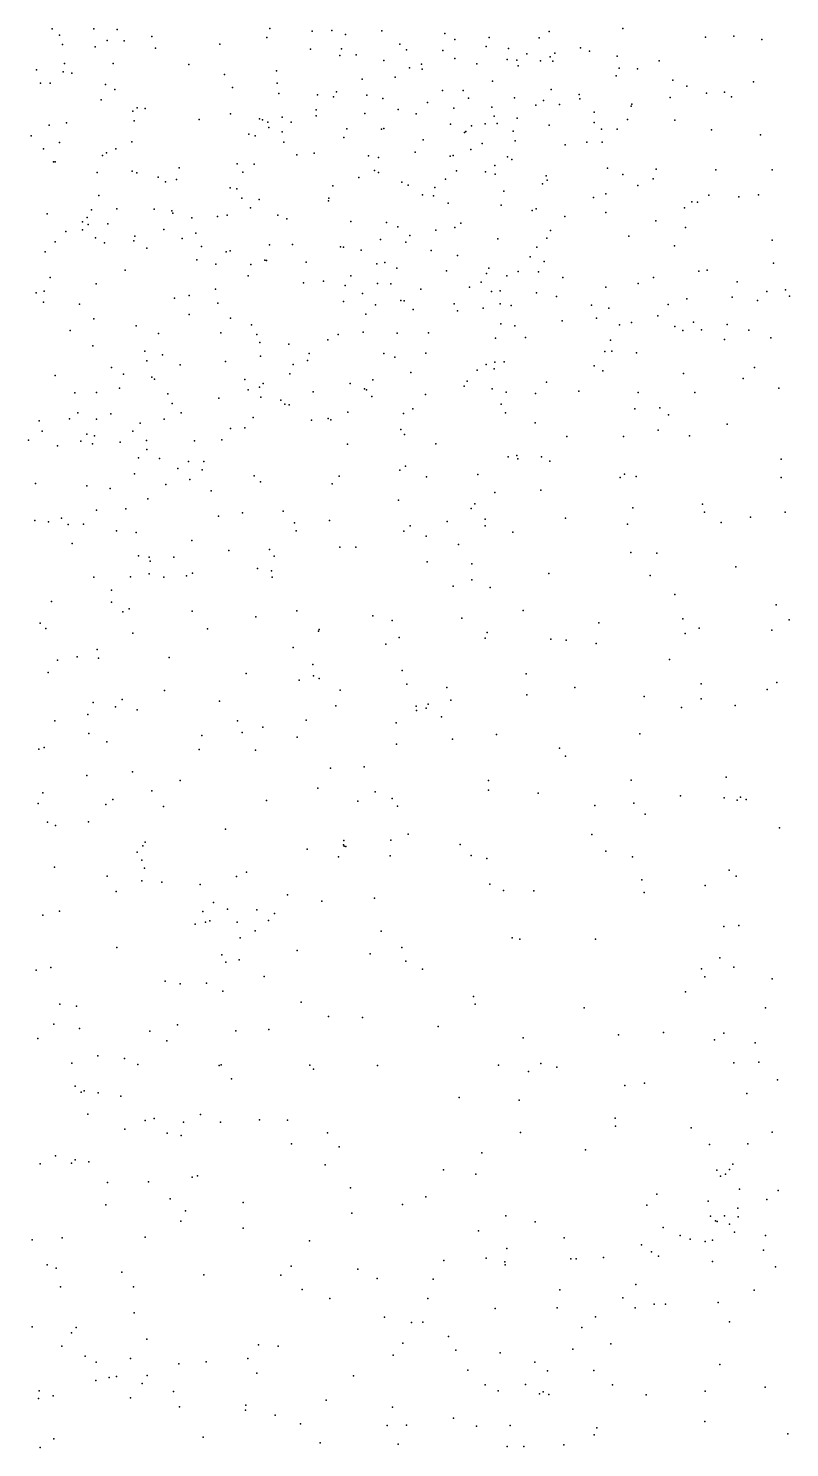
# Model space of a CAD drawing. Header units: metres. Extents: x -25 to 25, y -27.7 to 27.8.
# Drawn here: x -10.4 to -8.989, y -10.57 to -7.938 of the extents above; entities that cross this region are included whole.
import ezdxf

# ---------------------------------------------------------------- set-up
doc = ezdxf.new("R2010")
doc.units = ezdxf.units.M

msp = doc.modelspace()

# ---------------------------------------------------------------- linework, layer by layer
for p in [(-10.3563, -7.9389, 6.2978), (-10.2794, -7.9393, 6.6887), (-10.2358, -7.9405, 18.0811), (-9.9526, -7.9383, -11.14), (-9.874, -7.9435, -5.6351), (-9.838, -7.9425, -13.5152), (-9.7452, -7.9429, -2.421), (-9.628, -7.9479, 6.8156), (-9.4347, -7.9438, 3.3524), (-9.2978, -7.9388, 1.3847), (-10.3428, -7.9511, 18.2154), (-10.3375, -7.968, 17.9446), (-10.2766, -7.9726, 19.7657), (-10.2541, -7.9606, -12.1634), (-10.2231, -7.9612, 7.0689), (-10.1715, -7.9536, -3.1998), (-10.1646, -7.975, 8.9185), (-10.0456, -7.9673, -5.7584), (-9.9583, -7.9555, 19.8589), (-9.8125, -7.9495, 5.2698), (-9.7114, -7.9674, 8.7321), (-9.6094, -7.959, -9.5427), (-9.5516, -7.9717, 8.7312), (-9.5462, -7.9553, 0.3619), (-9.4532, -7.9559, -10.2717), (-9.3763, -7.9742, 8.6753), (-9.145, -7.9545, 14.2375), (-9.092, -7.953, -13.8253), (-9.0401, -7.9587, 15.5766), (-9.8776, -7.9767, -2.7114), (-9.8228, -7.9886, -11.9539), (-9.8197, -7.9762, -10.659), (-9.7928, -7.9872, 14.018), (-9.7414, -7.998, 19.857), (-9.6992, -7.9782, -5.4459), (-9.6321, -7.9792, -9.7998), (-9.6098, -7.9939, 9.4083), (-9.5124, -7.9963, -9.2078), (-9.5104, -7.9759, -1.4884), (-9.4949, -7.9972, -0.504), (-9.4762, -7.9858, 3.5287), (-9.4509, -7.9985, 14.0246), (-9.4327, -7.9908, -2.1629), (-9.4281, -7.999, -5.1256), (-9.4241, -7.9842, 2.8422), (-9.36, -7.9804, -9.0401), (-9.3083, -7.99, 2.5008), (-9.2306, -7.9985, 19.5003), (-10.3853, -8.0153, 4.9039), (-10.3359, -8.0188, -13.311), (-10.3335, -8.0037, 9.1677), (-10.32, -8.0212, 6.86), (-10.2431, -8.0036, 15.4468), (-10.103, -8.0054, 19.9344), (-10.0368, -8.0236, -12.0528), (-9.9406, -8.0172, 7.2259), (-9.6937, -8.0113, 9.5483), (-9.6713, -8.0046, -13.6123), (-9.6704, -8.0138, 5.3637), (-9.5688, -8.0042, -5.2988), (-9.492, -8.0077, 5.5428), (-9.3103, -8.0263, 1.7171), (-9.3052, -8.0118, 15.669), (-9.2707, -8.0134, 1.9764), (-10.378, -8.04, -3.2567), (-10.3598, -8.0402, 6.5346), (-10.2575, -8.0422, 19.9138), (-10.2404, -8.0516, 5.1068), (-10.0217, -8.0478, 5.2668), (-9.9389, -8.0398, 3.7224), (-9.7815, -8.0324, 15.5493), (-9.7204, -8.0285, 7.0743), (-9.6325, -8.0538, -10.2241), (-9.5939, -8.0537, 15.6521), (-9.5401, -8.0364, 0.0534), (-9.4313, -8.0518, 8.8779), (-9.2053, -8.0346, 2.2713), (-9.1791, -8.0452, 8.7027), (-9.0555, -8.0377, 9.0684), (-10.2653, -8.0711, 7.3707), (-9.9362, -8.059, -11.344), (-9.8644, -8.0617, 9.8192), (-9.8345, -8.0655, 20.0154), (-9.8289, -8.0562, 8.8948), (-9.7731, -8.0622, 7.2276), (-9.7429, -8.0683, 3.6149), (-9.6601, -8.076, -1.0607), (-9.5842, -8.0676, -5.1593), (-9.499, -8.0674, 6.7132), (-9.4596, -8.0805, -4.9949), (-9.4454, -8.0718, 3.2218), (-9.4154, -8.0793, 3.0165), (-9.3788, -8.0609, -1.7621), (-9.3779, -8.0691, 19.6733), (-9.2813, -8.0791, 8.8412), (-9.2102, -8.0664, -4.8525), (-9.1427, -8.0582, -13.9328), (-9.1098, -8.0568, -8.8159), (-9.0967, -8.0651, 14.4875), (-10.2071, -8.0916, 9.0944), (-10.1989, -8.0856, -12.0844), (-10.1838, -8.087, 14.2203), (-10.0257, -8.0967, 15.4834), (-9.9721, -8.1063, 8.9654), (-9.9299, -8.1029, -9.7499), (-9.8666, -8.0893, 5.3656), (-9.8666, -8.1005, -2.9929), (-9.7768, -8.0964, -9.4617), (-9.7149, -8.0887, -10.408), (-9.6815, -8.0966, -9.3125), (-9.6118, -8.0861, 8.9465), (-9.5411, -8.0846, 5.7806), (-9.5367, -8.1009, 9.2633), (-9.494, -8.1046, -0.3878), (-9.3513, -8.0937, 9.0811), (-9.2829, -8.0824, 1.2688), (-10.3617, -8.1177, 7.0855), (-10.3299, -8.1135, -5.907), (-10.2044, -8.1096, 7.5371), (-10.0835, -8.1071, -5.6946), (-9.9661, -8.1078, -11.0428), (-9.9562, -8.1125, -13.5932), (-9.9547, -8.1222, -5.5599), (-9.9299, -8.1304, -3.1737), (-9.9132, -8.1121, -9.5897), (-9.81, -8.1246, -10.1411), (-9.7457, -8.1254, 9.0125), (-9.7413, -8.124, -11.7576), (-9.6179, -8.1157, -0.8582), (-9.592, -8.1317, 0.4563), (-9.5893, -8.1295, 3.4373), (-9.579, -8.119, 14.0553), (-9.5537, -8.1156, -13.7442), (-9.5311, -8.1146, -0.1221), (-9.5015, -8.1291, -2.2996), (-9.4347, -8.1179, 6.2632), (-9.351, -8.1128, -8.9462), (-9.3376, -8.1251, 2.767), (-9.3083, -8.1252, -13.9372), (-9.2892, -8.1072, -2.0011), (-9.2015, -8.1085, 2.4369), (-9.1337, -8.1266, 8.9287), (-10.3956, -8.1375, 6.6783), (-10.3428, -8.1502, 9.3647), (-10.2088, -8.1484, 20.0698), (-9.9917, -8.1347, -10.0084), (-9.9802, -8.1374, 7.4344), (-9.9269, -8.1493, -10.7118), (-9.8157, -8.1408, -10.5133), (-9.6685, -8.1451, 9.4006), (-9.5592, -8.1519, 5.9398), (-9.4979, -8.147, 0.8075), (-9.405, -8.1541, 14.1568), (-9.3647, -8.1492, -4.855), (-9.3367, -8.1493, -2.209), (-9.0431, -8.136, -14.0781), (-10.3727, -8.1619, 9.6314), (-10.354, -8.1858, 15.4944), (-10.3508, -8.1856, 3.8451), (-10.2632, -8.1741, 5.2146), (-10.2557, -8.1691, 2.4934), (-10.2385, -8.1615, 9.2289), (-9.9025, -8.1727, -9.3791), (-9.8707, -8.1695, -10.2837), (-9.7699, -8.1745, -13.7854), (-9.7515, -8.1778, 9.6721), (-9.683, -8.168, 9.1675), (-9.6185, -8.1753, 0.182), (-9.6129, -8.1741, -13.8951), (-9.5801, -8.163, -1.3667), (-9.5118, -8.1765, -0.557), (-9.5042, -8.1813, 15.7163), (-10.2728, -8.2058, 2.7278), (-10.2078, -8.2032, -3.4075), (-10.1992, -8.2063, 15.4898), (-10.1206, -8.1972, -10.0701), (-10.0136, -8.1895, -10.182), (-10.003, -8.2047, 14.2242), (-9.9818, -8.1899, 20.1712), (-9.7588, -8.2021, -5.2104), (-9.7515, -8.2058, -2.8803), (-9.6065, -8.2024, 0.0188), (-9.5525, -8.2046, -9.0672), (-9.5355, -8.1926, 6.7959), (-9.5346, -8.2088, -0.266), (-9.4402, -8.2118, 6.5539), (-9.3263, -8.1976, -1.8474), (-9.2978, -8.2091, 1.5798), (-9.2364, -8.1991, 14.3516), (-9.1254, -8.2005, 19.6724), (-9.0211, -8.2008, -4.6091), (-10.1596, -8.2142, 14.3197), (-10.1465, -8.2229, 2.616), (-10.1261, -8.2187, -13.6658), (-10.0266, -8.2339, -13.8103), (-10.014, -8.2361, -12.0201), (-9.8357, -8.2306, 9.1878), (-9.7879, -8.2151, -3.0643), (-9.7082, -8.2232, -9.1396), (-9.6963, -8.2289, 14.128), (-9.6467, -8.2337, -14.051), (-9.6271, -8.2182, -4.9831), (-9.4469, -8.2263, -14.0685), (-9.4386, -8.2199, -1.6566), (-9.2702, -8.2296, 15.6898), (-9.2419, -8.2174, -4.74), (-10.2697, -8.2484, -9.8279), (-10.0048, -8.2533, -3.353), (-9.9727, -8.2557, 3.5042), (-9.8437, -8.2579, 20.1874), (-9.8434, -8.253, -11.5573), (-9.6698, -8.2471, 15.7011), (-9.6491, -8.2487, -2.6786), (-9.622, -8.2627, 0.6302), (-9.5188, -8.2404, 19.977), (-9.3522, -8.2521, 19.825), (-9.3295, -8.245, 2.8801), (-9.1701, -8.26, -2.0895), (-9.1599, -8.2606, 2.0655), (-9.1384, -8.2476, 2.5396), (-9.0832, -8.2509, 2.328), (-9.0463, -8.2468, 14.712), (-10.3656, -8.2821, 20.0892), (-10.2915, -8.289, 7.4826), (-10.2836, -8.275, -5.7579), (-10.2365, -8.273, 2.0978), (-10.1674, -8.2737, 5.3259), (-10.1347, -8.2769, -9.4454), (-10.1324, -8.281, 3.5765), (-10.0975, -8.2897, -5.6052), (-10.0495, -8.2869, 2.3448), (-10.0321, -8.285, -10.3769), (-9.9885, -8.271, -11.17), (-9.9381, -8.2848, 7.4149), (-9.5238, -8.2659, -0.4179), (-9.4661, -8.2762, 3.1082), (-9.459, -8.2728, 6.3558), (-9.4056, -8.2871, 14.2467), (-9.3299, -8.2796, -8.8755), (-9.184, -8.2711, -14.1891), (-10.3313, -8.3148, -13.866), (-10.3, -8.297, -12.1109), (-10.2999, -8.312, 3.6811), (-10.2895, -8.3022, -13.7166), (-10.2531, -8.301, -3.531), (-10.1492, -8.311, -14.0873), (-9.9214, -8.2913, -11.4103), (-9.8023, -8.2964, -3.2531), (-9.7366, -8.2981, 9.3891), (-9.7153, -8.3061, 5.765), (-9.6446, -8.3125, -2.9484), (-9.6097, -8.3076, -1.2375), (-9.5987, -8.2994, -0.8949), (-9.4321, -8.3129, 1.1684), (-9.2366, -8.2955, 1.8945), (-9.1819, -8.3075, 19.7756), (-10.3506, -8.3341, 7.3435), (-10.2761, -8.3266, -9.5614), (-10.2595, -8.3358, -10.1694), (-10.2049, -8.3326, 3.043), (-10.2033, -8.3237, 9.672), (-10.1153, -8.3278, 15.5414), (-10.0897, -8.318, 2.8573), (-10.0795, -8.3429, -14.2516), (-9.9534, -8.34, 2.6491), (-9.911, -8.3394, 5.5144), (-9.8214, -8.3432, -14.2724), (-9.7477, -8.3296, 3.2571), (-9.7003, -8.335, 20.1712), (-9.6932, -8.3226, 0.4079), (-9.5296, -8.3284, 1.0235), (-9.4391, -8.3275, -4.7161), (-9.2871, -8.3236, 1.7155), (-9.202, -8.3417, -8.8005), (-9.021, -8.331, 19.7618), (-10.3691, -8.3527, -9.6834), (-10.1811, -8.346, 9.5023), (-10.0881, -8.3673, 7.4805), (-10.0335, -8.353, 9.4061), (-10.026, -8.3511, -10.6465), (-9.9621, -8.3684, 20.272), (-9.959, -8.3686, -14.3506), (-9.816, -8.344, 15.6822), (-9.7833, -8.3495, 9.6604), (-9.6534, -8.35, -9.0034), (-9.6044, -8.3596, 15.7839), (-9.47, -8.3617, -8.9285), (-9.4577, -8.344, -14.2223), (-10.2211, -8.3868, 3.2259), (-10.0528, -8.3757, 3.2723), (-9.9877, -8.3763, -3.4706), (-9.8853, -8.3721, 3.1095), (-9.7544, -8.3751, 7.1344), (-9.7397, -8.3723, -4.892), (-9.7171, -8.383, 0.611), (-9.6252, -8.388, -3.2517), (-9.5509, -8.3931, -3.095), (-9.5464, -8.3828, 6.7776), (-9.4923, -8.389, -1.534), (-9.4544, -8.3896, 6.5325), (-9.4439, -8.3707, -2.5781), (-9.1572, -8.3886, 14.5718), (-9.142, -8.3864, -4.5089), (-9.0188, -8.3739, 14.8673), (-10.36, -8.4005, 7.144), (-10.2748, -8.412, -5.6235), (-10.0532, -8.4217, -10.8157), (-9.9929, -8.3972, 9.7445), (-9.8902, -8.4103, 2.361), (-9.8531, -8.4074, -9.0645), (-9.8131, -8.415, 5.62), (-9.8024, -8.3974, 14.244), (-9.7531, -8.4114, -11.7701), (-9.7285, -8.4123, 3.0464), (-9.6726, -8.4222, 6.9527), (-9.5824, -8.418, -1.066), (-9.5608, -8.4087, 1.1771), (-9.5134, -8.3972, -2.7892), (-9.4091, -8.4002, 1.3992), (-9.3296, -8.418, 2.8612), (-9.2699, -8.4113, 15.6696), (-9.2412, -8.4003, 2.7256), (-9.0858, -8.4083, -4.3654), (-10.3861, -8.4288, 6.9286), (-10.3726, -8.4459, -3.8297), (-10.371, -8.4254, 1.8135), (-10.1295, -8.4388, 5.4107), (-10.1025, -8.434, -14.4394), (-10.0492, -8.448, -11.101), (-9.816, -8.4451, 2.5233), (-9.7811, -8.4298, -14.4254), (-9.7096, -8.4429, -4.7096), (-9.7035, -8.4437, 2.8582), (-9.5418, -8.4261, -0.4985), (-9.5256, -8.449, -1.3917), (-9.5255, -8.4253, -0.6811), (-9.4582, -8.4286, 20.0238), (-9.4213, -8.4358, -1.6666), (-9.1795, -8.4397, -3.6667), (-9.0955, -8.4369, -3.3506), (-9.0482, -8.4429, -14.3255), (-9.031, -8.4265, -2.1346), (-8.9967, -8.423, -8.6796), (-8.9888, -8.435, 2.4639), (-10.3056, -8.4497, -14.4368), (-10.1024, -8.4691, -3.6456), (-9.7746, -8.4681, 20.258), (-9.757, -8.4508, 0.8507), (-9.6867, -8.4597, 6.0378), (-9.6111, -8.4492, -14.4156), (-9.6048, -8.4623, 6.1979), (-9.5573, -8.4572, -1.2188), (-9.5054, -8.4521, -4.5737), (-9.3559, -8.4517, 14.3471), (-9.3238, -8.4574, -3.2379), (-9.233, -8.4715, 1.9514), (-9.214, -8.4505, -14.3208), (-10.3232, -8.4983, 5.3869), (-10.2792, -8.4772, 15.5946), (-10.2005, -8.4899, 14.5387), (-10.0255, -8.476, 15.6692), (-9.9865, -8.4878, 2.0209), (-9.7796, -8.5016, 1.0016), (-9.5244, -8.4862, 2.8608), (-9.4981, -8.4901, 14.2978), (-9.4108, -8.4808, -3.542), (-9.3469, -8.4759, -2.848), (-9.3044, -8.4883, 19.9245), (-9.2823, -8.4837, -3.041), (-9.2014, -8.4913, -4.288), (-9.1867, -8.4983, -1.9678), (-9.1671, -8.4832, -3.1438), (-9.1519, -8.4975, -8.7295), (-9.1044, -8.4873, 14.7117), (-9.0642, -8.4978, 2.2034), (-10.2811, -8.527, -9.2967), (-10.1589, -8.5042, -9.2014), (-10.0439, -8.503, -5.2921), (-9.977, -8.5063, 7.3631), (-9.9713, -8.5208, 20.3144), (-9.9174, -8.5242, -11.9183), (-9.8452, -8.5158, 0.6987), (-9.8263, -8.5062, 0.1527), (-9.7168, -8.5035, 15.831), (-9.6587, -8.5031, -0.3153), (-9.5345, -8.5126, 6.3372), (-9.4786, -8.5117, 6.6288), (-9.3212, -8.5165, -3.7743), (-9.1096, -8.515, -2.8185), (-9.0237, -8.5119, 2.6537), (-10.1844, -8.5371, -14.5629), (-10.152, -8.5437, 1.7838), (-9.97, -8.5464, -11.4043), (-9.8829, -8.5541, -11.5995), (-9.8795, -8.5414, 0.3901), (-9.7412, -8.5414, -0.1841), (-9.721, -8.5481, -8.905), (-9.6634, -8.5409, 2.5406), (-9.3315, -8.5374, 2.7557), (-9.3182, -8.5368, -14.4242), (-9.2725, -8.5399, 14.4676), (-10.2462, -8.5674, -3.9786), (-10.224, -8.5795, 1.5993), (-10.1809, -8.555, -10.5306), (-10.1192, -8.5624, -3.8217), (-10.0352, -8.5558, -11.2628), (-9.9157, -8.5792, -8.9868), (-9.9094, -8.5616, 0.8805), (-9.6915, -8.5765, 14.3169), (-9.568, -8.5723, -0.5457), (-9.5516, -8.5616, -3.6831), (-9.5366, -8.5694, 20.1291), (-9.5357, -8.5571, 2.6738), (-9.5179, -8.5569, -0.7639), (-9.3513, -8.5643, -4.2009), (-9.3353, -8.5731, 1.74), (-9.1858, -8.5783, 15.5867), (-9.054, -8.5675, 15.4939), (-10.3506, -8.5823, -10.3294), (-10.2316, -8.6054, -12.0184), (-10.1716, -8.5854, 15.6828), (-10.1667, -8.5891, 20.2743), (-9.9993, -8.5894, 5.5201), (-9.9719, -8.604, 0.7078), (-9.9652, -8.5971, 1.0306), (-9.8037, -8.597, 1.3753), (-9.7615, -8.5898, -3.7188), (-9.5926, -8.6021, 1.5372), (-9.5865, -8.5928, 6.7897), (-9.4399, -8.5945, -3.9573), (-9.0751, -8.5874, -2.0487), (-9.009, -8.6054, 14.9798), (-10.3141, -8.6143, -4.2536), (-10.2741, -8.6134, 1.3974), (-10.1422, -8.6159, -10.7703), (-10.0473, -8.6244, 1.5002), (-9.9928, -8.6085, -4.6673), (-9.9692, -8.6224, 1.3594), (-9.9324, -8.6275, 0.1545), (-9.8725, -8.6122, -4.4537), (-9.7773, -8.607, -14.5891), (-9.7735, -8.6088, 7.0477), (-9.7637, -8.621, 5.8523), (-9.664, -8.617, 2.2405), (-9.5404, -8.607, -1.3558), (-9.5146, -8.6128, -4.2072), (-9.46, -8.6153, 2.5048), (-9.3796, -8.6109, -1.7669), (-9.2694, -8.6135, -1.9021), (-9.1647, -8.6134, 2.6418), (-10.3091, -8.6512, 5.4452), (-10.2476, -8.6529, -9.1413), (-10.1338, -8.634, 1.3252), (-10.1173, -8.6516, -4.2753), (-9.9252, -8.6353, 14.3835), (-9.9167, -8.6364, -3.8569), (-9.8082, -8.65, 15.9219), (-9.7047, -8.6524, 2.082), (-9.6874, -8.6438, -4.2122), (-9.5235, -8.6352, -1.0531), (-9.5156, -8.6516, 1.6689), (-9.276, -8.6438, 2.5279), (-9.2295, -8.6421, 14.5809), (-9.2134, -8.6552, 2.1188), (-10.3808, -8.6663, -5.3138), (-10.3749, -8.6855, -14.7048), (-10.3244, -8.6627, 1.1492), (-10.2739, -8.6629, -4.4749), (-10.2066, -8.6851, -4.7067), (-10.1931, -8.6707, -5.1135), (-10.149, -8.6628, -4.9657), (-10.0259, -8.6806, 20.2885), (-9.9992, -8.6794, 7.3212), (-9.9839, -8.6601, -14.6666), (-9.8753, -8.6649, 5.6692), (-9.8443, -8.6621, -4.1849), (-9.8398, -8.6644, 20.2694), (-9.7097, -8.6823, 6.0716), (-9.4604, -8.6701, 15.8161), (-9.2323, -8.6836, -8.6515), (-9.1046, -8.6725, 14.779), (-10.4005, -8.702, -12.0389), (-10.3031, -8.704, 14.6874), (-10.2923, -8.6908, 7.0676), (-10.2817, -8.709, 7.2421), (-10.2776, -8.6938, 11.7923), (-10.23, -8.7059, 11.5851), (-10.1814, -8.7026, -14.7207), (-10.0923, -8.7035, 11.7228), (-10.0416, -8.7015, -11.8451), (-9.8089, -8.7094, -0.2799), (-9.7033, -8.6912, 1.7119), (-9.6449, -8.7088, 1.8798), (-9.4021, -8.6953, 2.2953), (-9.2966, -8.6952, 1.9861), (-9.1745, -8.694, 2.4195), (-10.3463, -8.7124, 20.1828), (-10.1963, -8.7349, 11.337), (-10.1811, -8.7195, -11.9178), (-10.1573, -8.736, 0.6796), (-9.5106, -8.733, -14.609), (-9.4944, -8.7304, -0.8419), (-9.4929, -8.7367, 1.8748), (-9.449, -8.7329, 20.0502), (-9.0046, -8.737, 19.8929), (-10.2039, -8.7646, 7.3792), (-10.1236, -8.7547, 0.4537), (-10.1035, -8.7418, 14.5109), (-10.0785, -8.7569, 0.2404), (-10.0752, -8.7415, -11.4438), (-9.7114, -8.7578, -14.6825), (-9.701, -8.7502, -0.4654), (-9.4335, -8.741, 2.0424), (-10.3876, -8.7822, 0.7779), (-10.2923, -8.7868, 6.8663), (-10.1456, -8.7844, -11.2917), (-10.1009, -8.7747, -11.6054), (-9.9818, -8.7684, 11.5813), (-9.97, -8.7795, -0.0896), (-9.8373, -8.7832, -8.8526), (-9.8241, -8.769, 14.4247), (-9.662, -8.77, 20.173), (-9.5673, -8.7655, 6.7439), (-9.3031, -8.771, 19.9415), (-9.2947, -8.7649, 15.6871), (-9.2733, -8.7691, -14.5692), (-9.0044, -8.7712, 15.0346), (-10.2487, -8.7914, -9.0211), (-10.1792, -8.8108, -10.8705), (-10.0616, -8.7958, 15.8938), (-9.7144, -8.813, 6.9076), (-9.5354, -8.799, -1.1497), (-9.45, -8.7945, 14.4978), (-10.2739, -8.8317, 0.5132), (-10.2195, -8.8293, 20.1947), (-10.0477, -8.8431, 20.2216), (-10.0035, -8.837, 7.2512), (-9.9282, -8.8334, 5.6181), (-9.5793, -8.8285, -1.5377), (-9.5723, -8.8202, 15.9769), (-9.2797, -8.8273, 14.618), (-9.1502, -8.8205, -2.0522), (-9.1465, -8.8356, -8.49), (-8.9971, -8.8354, -14.5368), (-10.3884, -8.8507, 11.8147), (-10.3634, -8.8534, -11.7165), (-10.3393, -8.8467, 15.6664), (-10.3265, -8.8581, 6.734), (-10.298, -8.8577, 14.6557), (-9.9067, -8.8551, 16.0104), (-9.9038, -8.87, -0.3162), (-9.8421, -8.851, 7.0462), (-9.6922, -8.8608, -8.7729), (-9.6236, -8.8528, 14.5077), (-9.5535, -8.8611, -1.6882), (-9.5532, -8.8485, 20.0936), (-9.4042, -8.8464, -1.8775), (-9.2895, -8.8575, -1.9911), (-9.1155, -8.8546, 19.8635), (-9.0612, -8.8451, 15.4874), (-10.3192, -8.8935, -10.5419), (-10.2368, -8.8703, -11.4024), (-10.2008, -8.8732, 0.3292), (-10.0974, -8.8878, 5.5249), (-9.7041, -8.8708, 6.1691), (-9.6628, -8.8798, -0.618), (-9.6026, -8.8952, 6.3854), (-9.5019, -8.8728, -14.6877), (-10.196, -8.9165, -14.8452), (-10.1765, -8.919, 10.8065), (-10.1308, -8.9187, 7.3153), (-10.0286, -8.9065, -14.7947), (-9.9531, -8.9046, -8.8546), (-9.9447, -8.9174, 11.8896), (-9.8229, -8.9003, 20.1803), (-9.793, -8.9006, 14.5481), (-9.2832, -8.9102, -8.5033), (-9.2351, -8.9117, -14.6375), (-10.1747, -8.9267, 15.864), (-10.0963, -8.9488, 11.5865), (-9.9755, -8.94, 14.5403), (-9.9495, -8.9443, 7.1468), (-9.6607, -8.9275, 16.0643), (-9.5784, -8.9315, 6.726), (-9.4353, -8.9491, -8.5737), (-9.0883, -8.937, 14.8753), (-10.2794, -8.9562, 5.5954), (-10.211, -8.9554, -10.9897), (-10.1767, -8.9499, 11.0116), (-10.1495, -8.9563, 0.0037), (-10.1074, -8.9534, 11.9709), (-9.9486, -8.956, 11.7083), (-9.6128, -8.9725, -8.663), (-9.5783, -8.9608, -1.1255), (-9.5444, -8.9753, 14.6292), (-9.2476, -8.9527, 19.8857), (-10.3574, -9.0012, 0.3876), (-10.2461, -8.9799, 0.2247), (-9.2015, -8.9881, -2.0901), (-10.2464, -9.0024, 7.0801), (-10.2254, -9.0204, 14.5724), (-10.2138, -9.0146, -8.8612), (-10.0967, -9.019, 15.9613), (-9.9025, -9.0186, 5.7208), (-9.7618, -9.0277, -14.7836), (-9.4827, -9.0178, -1.9082), (-9.0135, -9.0074, -8.3076), (-10.3788, -9.0412, 14.6523), (-10.3679, -9.0513, -2.7272), (-10.0684, -9.0517, 7.1957), (-9.9787, -9.0298, -0.3499), (-9.8613, -9.0529, -8.7591), (-9.7258, -9.0367, 6.1815), (-9.5964, -9.0322, 6.5294), (-9.3423, -9.041, -14.7309), (-9.1866, -9.0336, 14.8007), (-9.1563, -9.0506, -8.3564), (-9.0215, -9.0541, 15.0464), (-8.9899, -9.0353, 15.2812), (-10.2071, -9.0601, 20.0998), (-9.8627, -9.0564, 14.6581), (-9.7375, -9.0803, -0.6916), (-9.7127, -9.0682, 16.1382), (-9.5534, -9.0693, -14.7662), (-9.5499, -9.0588, 19.9809), (-9.4317, -9.0711, 14.7119), (-9.4032, -9.0729, 15.9832), (-9.3473, -9.0789, -8.4431), (-9.1828, -9.0607, -14.7177), (-10.31, -9.104, -10.8347), (-10.2728, -9.0903, -14.9238), (-10.2704, -9.1063, 0.1126), (-10.1393, -9.1053, 5.6497), (-9.9092, -9.0866, 16.0891), (-10.364, -9.1329, -8.7932), (-10.3468, -9.1101, 6.6705), (-9.8733, -9.118, 20.0577), (-9.7071, -9.1294, 20.0052), (-9.2117, -9.1086, 19.7823), (-9.9965, -9.1345, 14.6784), (-9.8985, -9.1471, 6.9866), (-9.872, -9.1389, -14.8365), (-9.861, -9.1438, -0.5899), (-9.6986, -9.1548, 6.7653), (-9.4775, -9.1351, 16.1147), (-9.1526, -9.1542, 15.7128), (-9.0123, -9.1517, -8.2477), (-10.2264, -9.1829, 14.5979), (-10.1478, -9.1665, -0.1957), (-9.8224, -9.1654, 5.9448), (-9.6245, -9.1609, -8.5815), (-9.6172, -9.1839, 14.7813), (-9.4764, -9.1744, -8.4755), (-9.387, -9.1609, -2.0449), (-9.2587, -9.1774, 15.8853), (-9.153, -9.1816, 14.8408), (-9.0304, -9.1646, 19.7345), (-10.29, -9.2109, 5.9071), (-10.2803, -9.1885, -2.2863), (-10.2389, -9.1968, -2.7725), (-10.1985, -9.2024, -2.544), (-10.0458, -9.1861, -0.3652), (-9.8306, -9.1948, -8.6803), (-9.6812, -9.1952, -0.9267), (-9.6809, -9.2035, -1.1381), (-9.6627, -9.199, 6.4328), (-9.6591, -9.1913, -1.7397), (-9.1891, -9.1975, -2.1658), (-9.0896, -9.194, -14.7875), (-10.3515, -9.2227, -2.9539), (-10.0125, -9.2228, -14.912), (-9.966, -9.2342, 16.1175), (-9.8853, -9.2214, 14.7612), (-9.7187, -9.2264, -1.2985), (-9.6343, -9.2154, -14.804), (-10.2886, -9.2462, 0.0186), (-10.2548, -9.2612, 15.942), (-10.0789, -9.2495, 5.7414), (-10.004, -9.2439, 19.9797), (-9.9021, -9.2525, 5.835), (-9.6137, -9.2568, 19.8607), (-9.5323, -9.2479, -1.9319), (-9.2663, -9.2467, -14.7999), (-10.3813, -9.2753, 0.1456), (-10.371, -9.2718, 15.828), (-10.0838, -9.2757, 14.7136), (-9.9791, -9.2767, -8.7046), (-9.7176, -9.2658, 6.2933), (-9.4157, -9.2732, 16.18), (-9.4043, -9.2883, 19.7112), (-10.2075, -9.3168, -8.7017), (-9.8403, -9.31, 19.8922), (-9.7778, -9.3078, 6.1101), (-10.2922, -9.3236, -2.1278), (-10.1189, -9.3332, -2.6408), (-9.5473, -9.3332, 14.8342), (-9.2829, -9.3325, 14.8231), (-9.1065, -9.327, 15.735), (-10.3739, -9.356, 14.5619), (-10.244, -9.3683, 19.9148), (-10.1714, -9.3524, -2.2906), (-9.9588, -9.37, 14.808), (-9.8638, -9.3475, 16.1687), (-9.7573, -9.3541, -0.9317), (-9.7256, -9.3666, 6.5117), (-9.5474, -9.3509, 19.7453), (-9.4549, -9.3564, -2.0123), (-9.191, -9.3613, 15.975), (-9.1101, -9.3654, 19.5384), (-9.086, -9.3698, -2.2541), (-9.0799, -9.3638, 15.0129), (-9.0696, -9.3684, 15.4493), (-10.3824, -9.3761, -3.1189), (-10.257, -9.3775, -0.0946), (-10.1497, -9.3811, -2.8364), (-9.7894, -9.3716, 6.6789), (-9.7157, -9.3805, -1.6887), (-9.35, -9.3793, -8.3479), (-9.2775, -9.3749, -2.145), (-9.2565, -9.3953, 16.1277), (-10.3649, -9.4103, -8.6536), (-10.3502, -9.4167, 6.5162), (-10.289, -9.4101, -15.0141), (-9.0075, -9.4212, -8.2182), (-10.1839, -9.4475, 14.7363), (-10.0349, -9.4232, 6.6539), (-9.8157, -9.4442, -1.2804), (-9.7282, -9.4436, 14.8781), (-9.6964, -9.4325, -8.5266), (-9.3553, -9.4332, 19.5112), (-10.1986, -9.4658, 6.5379), (-10.1885, -9.4541, 6.0134), (-9.8835, -9.4607, 6.5112), (-9.8251, -9.4746, 6.2473), (-9.8161, -9.4525, -1.1035), (-9.8147, -9.4551, -1.4645), (-9.8115, -9.4557, 19.7633), (-9.7294, -9.473, 16.2644), (-9.6, -9.4519, -1.9112), (-9.5793, -9.4722, -14.8949), (-9.3294, -9.4641, 16.28), (-9.2803, -9.4746, 14.8828), (-10.3521, -9.4942, -0.041), (-10.1899, -9.4809, -2.1843), (-10.1852, -9.4956, -2.9571), (-9.5503, -9.4778, 14.8887), (-9.1009, -9.4992, 15.8955), (-10.2543, -9.5104, 6.2079), (-10.1901, -9.5193, -8.638), (-10.1531, -9.5216, -0.3223), (-10.0818, -9.5263, 6.445), (-10.0143, -9.511, 5.9435), (-9.9962, -9.5032, -15.0446), (-9.5446, -9.5257, 16.3483), (-9.2631, -9.5175, -8.292), (-9.1451, -9.5277, 14.9779), (-9.0877, -9.5103, 15.1529), (-10.2375, -9.5389, 19.8438), (-9.9198, -9.5453, -0.884), (-9.7585, -9.5511, 19.6543), (-9.5196, -9.5372, 19.5007), (-9.4631, -9.5379, -2.034), (-9.2584, -9.5411, -14.9784), (-10.3429, -9.5756, -1.991), (-10.0771, -9.5759, -0.5016), (-10.0571, -9.5595, 16.2139), (-10.0315, -9.5719, -2.5987), (-9.9769, -9.5729, -0.7141), (-9.9442, -9.5796, -8.5935), (-9.8561, -9.5568, -1.5736), (-10.3738, -9.583, 16.1298), (-10.0912, -9.5996, 6.1275), (-10.0722, -9.5956, -2.3182), (-10.0638, -9.5933, -2.8046), (-10.0131, -9.5959, 6.3026), (-9.9551, -9.5929, -1.073), (-9.1108, -9.6038, 16.0606), (-9.0831, -9.6019, 15.745), (-10.0077, -9.6251, 14.8562), (-9.9799, -9.612, -1.2719), (-9.7465, -9.6128, -15.0341), (-9.5031, -9.6252, -14.9657), (-9.4891, -9.6277, -8.3819), (-9.3485, -9.6276, 19.2319), (-10.2367, -9.6431, 16.2291), (-10.0415, -9.6566, -15.1889), (-9.9021, -9.6486, 16.3162), (-9.7668, -9.6544, -8.4981), (-9.7078, -9.6426, 14.9416), (-10.3858, -9.6847, -3.2275), (-10.3589, -9.68, -0.1538), (-10.0345, -9.6702, -0.8199), (-10.0098, -9.666, -1.4478), (-9.7004, -9.6681, -1.955), (-9.6697, -9.6832, 19.5155), (-9.1521, -9.6826, 15.0768), (-9.1184, -9.662, -2.2433), (-9.0923, -9.6793, 15.545), (-10.1467, -9.7055, -2.9683), (-10.1188, -9.71, 19.7813), (-10.07, -9.7092, -0.9667), (-9.9634, -9.6969, -1.6641), (-9.1463, -9.6972, 19.0583), (-9.0214, -9.7008, -15.2503), (-10.0401, -9.7241, -2.7114), (-9.5748, -9.7335, 16.4766), (-9.1819, -9.7249, -15.1529), (-10.3423, -9.7481, -15.2202), (-10.3115, -9.7517, -2.0074), (-9.8948, -9.7443, -1.8436), (-9.5722, -9.748, 19.3817), (-9.3699, -9.7548, 15.0009), (-9.0338, -9.7546, 18.965), (-10.3534, -9.7851, 16.3142), (-10.1239, -9.7866, -1.4827), (-9.8439, -9.7706, 14.9355), (-9.7807, -9.7726, 19.5846), (-9.6408, -9.7896, -15.1411), (-10.383, -9.8115, 14.6295), (-10.3058, -9.7929, -0.2704), (-10.1755, -9.7982, -1.2291), (-10.1435, -9.8159, -2.181), (-10.0159, -9.7974, -8.566), (-9.9545, -9.7947, -15.2968), (-9.4831, -9.8105, -15.0954), (-9.3061, -9.805, -15.0975), (-9.2224, -9.8007, 16.374), (-9.128, -9.8143, 15.2661), (-9.1105, -9.8016, 16.2183), (-10.2715, -9.8436, -3.1319), (-9.0528, -9.8195, 16.0516), (-10.3199, -9.8571, 19.8641), (-10.2224, -9.8486, -8.6054), (-10.1978, -9.8596, -0.7881), (-10.0468, -9.862, -2.4787), (-10.0431, -9.8602, -2.6356), (-9.8786, -9.8609, 16.4785), (-9.8716, -9.8688, -1.9933), (-9.7528, -9.862, -15.2542), (-9.5288, -9.8614, 16.6084), (-9.4503, -9.858, 19.2146), (-9.4205, -9.865, -8.3247), (-9.0923, -9.8568, -8.2179), (-9.0457, -9.8555, -2.2843), (-10.0241, -9.8865, 19.7456), (-9.4729, -9.8727, 15.0597), (-9.2578, -9.8946, 18.9831), (-9.0114, -9.8885, 15.9076), (-10.3139, -9.9001, -15.3192), (-10.3029, -9.9111, 16.3991), (-10.297, -9.9086, -0.4322), (-10.2711, -9.9127, -1.1579), (-10.2293, -9.9189, -1.4345), (-9.6017, -9.921, 19.3795), (-9.2945, -9.8986, -2.2049), (-9.0682, -9.9134, 15.6366), (-9.4906, -9.9261, -2.1926), (-10.2902, -9.952, -0.6164), (-10.1839, -9.9635, -1.6243), (-10.1671, -9.96, 19.8116), (-10.1128, -9.967, -8.5582), (-10.0813, -9.9528, -2.7879), (-10.0443, -9.9669, 14.8723), (-9.9722, -9.9627, 16.5464), (-9.9198, -9.9633, -15.3772), (-9.3125, -9.9595, 15.1901), (-9.3115, -9.9741, -8.252), (-10.2219, -9.9796, -2.1298), (-10.1431, -9.987, -2.2689), (-10.1172, -9.9916, -1.8388), (-9.8459, -9.9867, -2.1023), (-9.4876, -9.9857, 16.7506), (-9.1714, -9.9776, 18.8035), (-9.0212, -9.9852, 15.7735), (-9.9126, -10.0072, -8.459), (-9.8243, -10.0126, 15.0037), (-9.5598, -10.0238, -8.3476), (-9.3671, -10.0182, 19.0557), (-9.1374, -10.0085, 15.39), (-9.0661, -10.0067, 18.5829), (-10.3788, -10.044, -0.8753), (-10.35, -10.0293, -3.2325), (-10.3206, -10.043, 16.4939), (-10.3135, -10.0366, 14.6985), (-10.2881, -10.0405, -8.6029), (-9.8501, -10.0459, 19.6239), (-9.0942, -10.0446, -15.2893), (-10.2537, -10.0789, -3.0845), (-10.1779, -10.0777, -2.9118), (-10.0967, -10.069, -2.6128), (-10.0868, -10.0661, -15.4282), (-9.6305, -10.0555, -2.2214), (-9.5705, -10.063, 19.3073), (-9.124, -10.056, -2.3204), (-9.1168, -10.0672, 16.4842), (-9.1079, -10.063, -7.1749), (-9.1004, -10.0548, -8.126), (-9.803, -10.0886, 16.7572), (-9.6635, -10.1052, 15.1613), (-9.2349, -10.1003, 16.7961), (-9.0817, -10.0909, -7.7291), (-9.0101, -10.0935, 17.9749), (-10.2568, -10.12, -1.6351), (-10.1373, -10.109, 16.6347), (-10.1089, -10.1312, -8.4652), (-10.0024, -10.1157, -2.0459), (-9.7068, -10.1196, 19.4616), (-9.2535, -10.1206, 17.0816), (-9.1399, -10.1135, -2.5359), (-9.0849, -10.1261, 18.2916), (-9.0312, -10.1103, -6.8895), (-10.118, -10.1502, 14.8578), (-9.8008, -10.1355, -8.332), (-9.5149, -10.1404, 17.0761), (-9.4609, -10.1515, -8.1844), (-9.1356, -10.1409, -7.8725), (-9.1265, -10.1498, 17.3875), (-9.1229, -10.1509, 17.5444), (-9.1096, -10.1405, -2.8377), (-9.1001, -10.1561, 15.5066), (-9.084, -10.1423, 17.8451), (-10.3933, -10.1849, -1.3014), (-10.3378, -10.1811, -3.2028), (-10.1837, -10.1802, 19.7711), (-10.0021, -10.1632, 16.742), (-9.5658, -10.1681, 15.2704), (-9.407, -10.1814, -2.3112), (-9.2233, -10.1624, -7.232), (-9.1915, -10.177, -2.6697), (-9.173, -10.1838, -6.9784), (-9.132, -10.1858, 16.9663), (-9.0908, -10.1707, 17.213), (-9.0333, -10.177, 15.648), (-9.8791, -10.1867, 15.0477), (-9.5132, -10.2014, 17.3302), (-9.2635, -10.1946, -2.3793), (-9.2448, -10.2073, 17.9333), (-9.1457, -10.1882, 18.1121), (-9.037, -10.204, 16.5555), (-10.3654, -10.2312, 16.6398), (-10.3488, -10.2378, -1.5221), (-9.9131, -10.2339, 16.9266), (-9.6302, -10.2234, 19.3354), (-9.5517, -10.2193, -15.2705), (-9.5169, -10.226, 19.1342), (-9.5161, -10.2315, 17.531), (-9.3946, -10.2201, 18.9583), (-9.3848, -10.2205, 15.38), (-9.3339, -10.2181, 17.7247), (-9.2317, -10.2156, -7.7595), (-9.1315, -10.2255, -3.0028), (-9.015, -10.235, 17.0838), (-10.2273, -10.2453, -2.3779), (-10.0754, -10.2497, -8.3595), (-9.9326, -10.2507, -2.1215), (-9.7896, -10.2395, -15.4046), (-9.7537, -10.2567, 17.17), (-9.6501, -10.2581, 17.3883), (-10.3408, -10.2724, -8.5353), (-10.2054, -10.2722, 16.7762), (-9.8929, -10.2774, -8.2002), (-9.4149, -10.2777, 17.8509), (-9.2739, -10.2678, -2.7755), (-9.0543, -10.2785, -15.3318), (-9.8413, -10.294, 19.5271), (-9.6598, -10.2941, 15.2836), (-9.5349, -10.3124, -7.9813), (-9.4197, -10.3109, -7.868), (-9.2979, -10.2929, 18.0999), (-9.2754, -10.3112, 18.5589), (-9.24, -10.3044, 15.4714), (-9.2187, -10.3046, -6.871), (-9.121, -10.301, -6.6917), (-10.2046, -10.3203, -2.822), (-9.7398, -10.3287, 19.3816), (-9.6902, -10.3386, 17.6888), (-9.6693, -10.3379, -15.3482), (-9.3485, -10.328, -2.5732), (-9.1003, -10.3371, 15.6026), (-10.3935, -10.3463, -15.4287), (-10.3205, -10.3578, -3.1683), (-10.3119, -10.3478, -1.6576), (-10.1807, -10.3692, 19.6938), (-9.6213, -10.3641, 19.1439), (-9.3742, -10.3478, -7.4345), (-10.3386, -10.382, 14.8239), (-9.9736, -10.3799, 17.2542), (-9.937, -10.382, 17.5293), (-9.7061, -10.3766, -7.9544), (-9.608, -10.3898, 17.9212), (-9.5256, -10.3944, 15.4056), (-9.3909, -10.3878, -7.212), (-9.3205, -10.3782, -6.9953), (-10.2951, -10.4006, -2.3746), (-10.2747, -10.4117, 16.9835), (-10.2112, -10.4051, 14.9143), (-10.1215, -10.4152, 17.1998), (-10.0705, -10.4114, 17.4003), (-9.9936, -10.4051, 17.6975), (-9.7238, -10.3989, -2.2252), (-9.4611, -10.4122, 18.7966), (-9.118, -10.4164, -3.2939), (-10.2755, -10.4458, 17.1817), (-10.2506, -10.4401, -8.2624), (-10.237, -10.4386, 17.5003), (-10.1804, -10.4366, 17.7814), (-9.9769, -10.4323, -8.0189), (-9.7978, -10.4375, 17.9277), (-9.5854, -10.4268, 18.9907), (-9.4381, -10.428, -7.5535), (-9.3518, -10.4273, -2.987), (-10.3808, -10.4653, 17.5888), (-10.3548, -10.4744, 17.3652), (-10.1896, -10.4518, -15.449), (-10.1312, -10.4665, -1.9222), (-9.5535, -10.4542, 18.1205), (-9.5294, -10.4654, -7.7333), (-9.4786, -10.4533, -2.3848), (-9.4524, -10.4704, -2.6185), (-9.4458, -10.4671, 18.3444), (-9.4353, -10.4722, -2.8137), (-9.3171, -10.4542, -15.2489), (-9.2549, -10.4725, -6.7204), (-9.1452, -10.4655, -15.3234), (-9.0339, -10.458, -6.2241), (-10.382, -10.4796, -1.6018), (-10.211, -10.478, -2.8072), (-10.1202, -10.4945, -8.0483), (-9.9976, -10.5009, 19.4807), (-9.9972, -10.4918, -2.0436), (-9.848, -10.4827, 15.2266), (-9.7253, -10.4956, 19.1272), (-9.9427, -10.51, -15.4186), (-9.8956, -10.5264, 19.3483), (-9.6122, -10.5157, 18.8399), (-9.1461, -10.5221, -6.404), (-10.3532, -10.554, -8.2384), (-10.0762, -10.5513, 18.0587), (-9.7351, -10.5295, 15.3257), (-9.6993, -10.5287, 18.1559), (-9.5694, -10.5309, 18.2565), (-9.5073, -10.5295, -15.2955), (-9.351, -10.5469, 15.5311), (-9.3463, -10.5335, -3.1316), (-8.9923, -10.5449, -15.3956), (-10.3786, -10.5704, -2.2855), (-9.8592, -10.5613, -2.0982), (-9.7149, -10.5639, -2.1837), (-9.5124, -10.5683, -7.4982), (-9.482, -10.5683, -7.3309), (-9.4074, -10.5655, -7.0156)]:
    msp.add_point(p)

doc.saveas('drawing.dxf')
